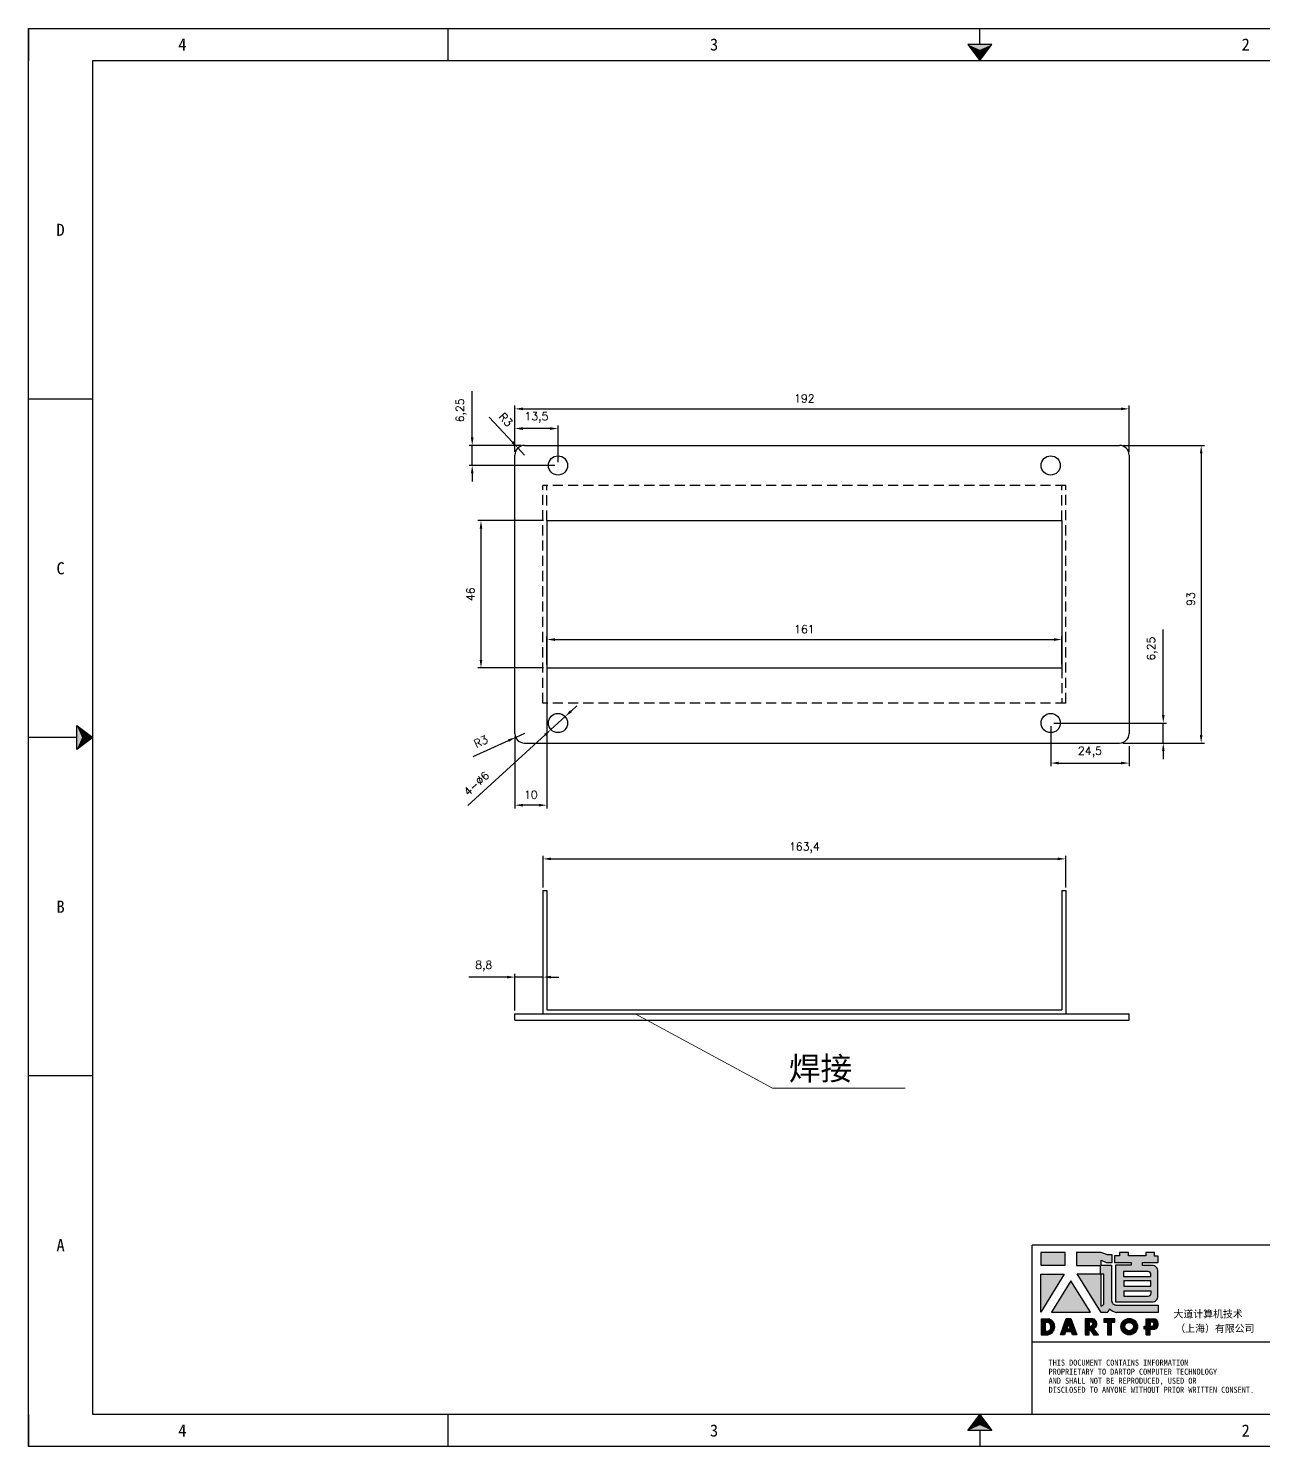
# Model space of a CAD drawing. Header units: millimetres. Extents: x 25928 to 50356, y -44172 to 20163.
# Drawn here: x 27928.2 to 28314.3, y -39898.3 to -39455.1 of the extents above; entities that cross this region are included whole.
import ezdxf
from ezdxf.enums import TextEntityAlignment as Align

# ---------------------------------------------------------------- set-up
doc = ezdxf.new("R2010")
doc.units = ezdxf.units.MM
doc.linetypes.add('DOT', pattern=[0.25, 0, -0.25])
doc.linetypes.add('HIDDEN2', pattern=[4.7625, 3.175, -1.5875])
for name, color, linetype in [('4', 7, 'Continuous'), ('hidden', 3, 'HIDDEN2'), ('print', 30, 'Continuous')]:
    doc.layers.add(name, color=color, linetype=linetype)
doc.layers.add('dim', color=2, linetype='Continuous', lineweight=9)
doc.styles.add('Dartop', font='')
doc.styles.add('hzHT', font='simhei.ttf')
doc.styles.get("Standard").update_dxf_attribs({"font": 'txt', "bigfont": 'gbcbig.shx'})
doc.styles.get('Dartop').set_extended_font_data('FangSong_GB2312')
doc.dimstyles.new('0.5small', dxfattribs={"dimtxt": 2.5, "dimasz": 2.5, "dimexe": 1, "dimexo": 1, "dimgap": 2, "dimtad": 1, "dimtxsty": 'Standard', "dimcen": 2.5, "dimadec": 0, "dimazin": 0, "dimtfac": 1, "dimtmove": 0, "dimatfit": 3, "dimfxl": 0, "dimarcsym": 0})

# ---------------------------------------------------------------- blocks, each defined once
blk = doc.blocks.new('*U660')
at = {"color": 254, "linetype": 'Continuous', "extrusion": (0, 0, -1)}
for points in [[(-17, 0.333), (-16.812, 0.25), (-17, 0.5)], [(-17, 0.333), (-17, 0.5), (-17.188, 0.25)], [(-17, 0.333), (-17.188, 0.25), (-16.812, 0.25)]]:
    blk.add_solid(points, dxfattribs=at)
blk = doc.blocks.new('*U661')
at = {"color": 254, "linetype": 'Continuous'}
for points in [[(17, 21.667), (17.188, 21.75), (16.812, 21.75)], [(17, 21.667), (16.812, 21.75), (17, 21.5)], [(17, 21.667), (17, 21.5), (17.188, 21.75)]]:
    blk.add_solid(points, dxfattribs=at)
blk = doc.blocks.new('*U658')
at = {"color": 254, "linetype": 'Continuous', "extrusion": (0, 0, -1)}
for points in [[(-0.833, 11), (-0.75, 10.812), (-0.75, 11.188)], [(-0.833, 11), (-0.75, 11.188), (-1, 11)], [(-0.833, 11), (-1, 11), (-0.75, 10.812)]]:
    blk.add_solid(points, dxfattribs=at)
blk = doc.blocks.new('dadao')
for p, q in [((48, 19.2), (44.9, 10.4)), ((44.9, 10.4), (51.2, 10.4)), ((51.2, 10.4), (48, 19.2))]:
    blk.add_line(p, q)
for points in [[(41.8, 121.6), (41.8, 143.7), (-0.4, 143.7), (-0.4, 121.6), (41.8, 121.6)], [(104.8, 122), (104.8, 130.3), (114.1, 126.3), (124.2, 126.3), (124.2, 139.6), (115.9, 139.6), (105.1, 143.9), (61.5, 143.9)], [(61.7, 144), (61.7, 121.3), (103.9, 121.3)], [(113.4, 38.7), (105.1, 38.7), (63, 106.5), (103.9, 106.5), (103.9, 120.9), (103.9, 121.3)], [(109.7, 53.6), (109.7, 106.2), (104.3, 106.2), (104.3, 50.4), (106.6, 50.4)], [(144.6, 94.4), (144.6, 84.8), (192, 84.8), (192, 94.1), (144.9, 94.1)], [(0, 28), (0, 0), (11.8, 0)], [(0.1, 28), (14, 28)], [(76.8, 28.2), (76.8, 0), (84.1, 0), (84.1, 11.1), (91.6, -0.1), (100.3, -0.1), (91.7, 11.1)], [(76.8, 28.2), (90.6, 28.2)], [(120.2, 45), (119.5, 45), (119.5, 44.6)], [(183.7, 0), (183.7, 9.6), (180.6, 9.6), (180.6, 14.9), (183.8, 14.9), (183.8, 28.1), (196.1, 28.1), (196.5, 28.1)], [(7.1, 21.8), (7.1, 6.1), (12, 6.1)], [(7.1, 21.8), (11.4, 21.8)], [(84, 22.7), (84, 15.3), (87.2, 15.3)], [(84, 22.7), (87.3, 22.7)], [(183.7, 0), (190.9, 0), (190.9, 9.6), (198.8, 9.6)], [(194.9, 22.3), (190.8, 22.3), (190.8, 15), (194.4, 15)]]:
    blk.add_lwpolyline(points)
blk.add_lwpolyline([(137.1, 144.2), (137.1, 137.9), (128.3, 137.9), (128.3, 126.5), (157.3, 126.5), (157.3, 121.5), (130.3, 121.5), (130.3, 57.5), (194.4, 57.5, 0.414214), (204.4, 67.5), (204.4, 111.3, 0.414214), (194.4, 121.3), (177.5, 121.3), (177.5, 126.3), (204.7, 126.3), (204.7, 137.7), (198.2, 137.7), (198.2, 143.9), (183.3, 143.9), (183.3, 138), (153, 138), (153, 144.2), (137.1, 144.2)], format="xyb", close=True)
for points in [[(-0.3, 106.2), (40.4, 106.2), (-0.3, 39.7), (-0.3, 106.2)], [(51.7, 94.1), (18.4, 39.3), (86.2, 39.3)], [(43.8, 28.2), (51.8, 28.2), (62.6, -0.1), (55, -0.1), (53.2, 5), (42.9, 5), (41.1, 0), (33.6, 0)], [(110, 28.1), (110, 21.9), (116, 21.9), (116, -0.1), (123.2, -0.1), (123.2, 22), (129.2, 22), (129.2, 28.1), (110, 28.1)]]:
    blk.add_lwpolyline(points, close=True)
for points in [[(104.8, 122), (123.4, 122), (123.4, 60, 0.414214), (131.4, 52), (204.8, 52), (204.8, 39.1), (131.7, 39.1)], [(144.3, 110.8), (144.3, 101.8), (192.3, 101.8), (192.3, 105.5, 0.414214), (187.3, 110.5), (144.3, 110.5)], [(144.6, 77), (144.6, 67.5), (187.6, 67.5, 0.414214), (192.6, 72.5), (192.6, 76.4), (144.6, 76.4)]]:
    blk.add_lwpolyline(points, format="xyb")
for radius in [14.5, 7.44]:
    blk.add_circle((154.2, 14.2), radius)
for centre, radius, start, end in [((99.2, 60.7), 12.6, 305.6399, 325.969), ((9.6, 14.2), 14.4, 278.6604, 72.3203), ((88.6, 19.4), 8.95, 290.6073, 77.2124), ((111.6, 46.7), 8.19, 282.9811, 347.6627), ((136, 61.7), 22.9, 226.7358, 259.3209), ((195.7, 18.6), 9.51, 288.8959, 85.2442), ((8.5, 13.9), 8.49, 294.2143, 69.7177), ((86.4, 19), 3.8, 282.527, 76.7196), ((193.7, 18.7), 3.8, 280.9891, 72.5513)]:
    blk.add_arc(centre, radius, start, end)
blk = doc.blocks.new('*D795')
at = {"layer": 'Defpoints', "color": 0}
for p in [(28272.27, -39573.97), (28080.27, -39588.4), (28272.27, -39588.4)]:
    blk.add_point(p, dxfattribs=at)
at = {"layer": 'dim', "color": 0, "lineweight": -2}
for p, q in [((28080.27, -39587.4), (28080.27, -39572.97)), ((28082.77, -39573.97), (28269.77, -39573.97)), ((28272.27, -39587.4), (28272.27, -39572.97))]:
    blk.add_line(p, q, dxfattribs=at)
at = {"layer": 'dim', "color": 0}
for points in [[(28082.77, -39573.56), (28082.77, -39574.39), (28080.27, -39573.97)], [(28269.77, -39573.56), (28269.77, -39574.39), (28272.27, -39573.97)]]:
    blk.add_solid(points, dxfattribs=at)
at = {"layer": 'dim', "color": 0, "insert": (28170.77, -39570.72), "char_height": 2.5, "attachment_point": 5}
blk.add_mtext('192', dxfattribs=at)
blk = doc.blocks.new('*D796')
at = {"layer": 'Defpoints', "color": 0}
for p in [(28269.27, -39585.4), (28269.27, -39678.4), (28294.8, -39678.4)]:
    blk.add_point(p, dxfattribs=at)
at = {"layer": 'dim', "color": 0, "lineweight": -2}
for p, q in [((28270.27, -39585.4), (28295.8, -39585.4)), ((28294.8, -39587.9), (28294.8, -39675.9)), ((28270.27, -39678.4), (28295.8, -39678.4))]:
    blk.add_line(p, q, dxfattribs=at)
at = {"layer": 'dim', "color": 0}
for points in [[(28294.38, -39587.9), (28295.21, -39587.9), (28294.8, -39585.4)], [(28294.38, -39675.9), (28295.21, -39675.9), (28294.8, -39678.4)]]:
    blk.add_solid(points, dxfattribs=at)
at = {"layer": 'dim', "color": 0, "insert": (28291.55, -39633.4), "char_height": 2.5, "attachment_point": 5, "rotation": 90}
blk.add_mtext('93', dxfattribs=at)
blk = doc.blocks.new('*D797')
at = {"layer": 'Defpoints', "color": 0}
for p in [(28080.27, -39580.13), (28080.27, -39585.4), (28093.77, -39591.65)]:
    blk.add_point(p, dxfattribs=at)
at = {"layer": 'dim', "color": 0, "lineweight": -2}
for p, q in [((28080.27, -39584.4), (28080.27, -39579.13)), ((28093.77, -39590.65), (28093.77, -39579.13)), ((28091.27, -39580.13), (28082.77, -39580.13))]:
    blk.add_line(p, q, dxfattribs=at)
at = {"layer": 'dim', "color": 0}
for points in [[(28082.77, -39579.71), (28082.77, -39580.55), (28080.27, -39580.13)], [(28091.27, -39579.71), (28091.27, -39580.55), (28093.77, -39580.13)]]:
    blk.add_solid(points, dxfattribs=at)
at = {"layer": 'dim', "color": 0, "insert": (28087.02, -39576.67), "char_height": 2.5, "attachment_point": 5}
blk.add_mtext('13,5', dxfattribs=at)
blk = doc.blocks.new('*D798')
at = {"layer": 'Defpoints', "color": 0}
for p in [(28247.77, -39672.15), (28272.27, -39678.4), (28282.95, -39678.4)]:
    blk.add_point(p, dxfattribs=at)
at = {"layer": 'dim', "color": 0, "lineweight": -2}
for p, q in [((28282.95, -39669.65), (28282.95, -39642.94)), ((28248.77, -39672.15), (28283.95, -39672.15)), ((28282.95, -39678.4), (28282.95, -39672.15)), ((28273.27, -39678.4), (28283.95, -39678.4)), ((28282.95, -39680.9), (28282.95, -39683.4))]:
    blk.add_line(p, q, dxfattribs=at)
at = {"layer": 'dim', "color": 0}
for points in [[(28282.54, -39669.65), (28283.37, -39669.65), (28282.95, -39672.15)], [(28282.54, -39680.9), (28283.37, -39680.9), (28282.95, -39678.4)]]:
    blk.add_solid(points, dxfattribs=at)
at = {"layer": 'dim', "color": 0, "insert": (28279.5, -39648.9), "char_height": 2.5, "attachment_point": 5, "rotation": 90}
blk.add_mtext('6,25', dxfattribs=at)
blk = doc.blocks.new('*D799')
at = {"layer": 'Defpoints', "color": 0}
for p in [(28247.77, -39672.15), (28272.27, -39678.4), (28272.27, -39684.66)]:
    blk.add_point(p, dxfattribs=at)
at = {"layer": 'dim', "color": 0, "lineweight": -2}
for p, q in [((28247.77, -39673.15), (28247.77, -39685.66)), ((28272.27, -39679.4), (28272.27, -39685.66)), ((28250.27, -39684.66), (28269.77, -39684.66))]:
    blk.add_line(p, q, dxfattribs=at)
at = {"layer": 'dim', "color": 0}
for points in [[(28250.27, -39684.24), (28250.27, -39685.07), (28247.77, -39684.66)], [(28269.77, -39684.24), (28269.77, -39685.07), (28272.27, -39684.66)]]:
    blk.add_solid(points, dxfattribs=at)
at = {"layer": 'dim', "color": 0, "insert": (28260.02, -39681.2), "char_height": 2.5, "attachment_point": 5}
blk.add_mtext('24,5', dxfattribs=at)
blk = doc.blocks.new('*D811')
at = {"layer": 'Defpoints', "color": 0}
for p in [(28252.47, -39714.6), (28089.07, -39724.5), (28252.47, -39724.5)]:
    blk.add_point(p, dxfattribs=at)
at = {"layer": 'dim', "color": 0, "lineweight": -2}
for p, q in [((28089.07, -39723.5), (28089.07, -39713.6)), ((28091.57, -39714.6), (28249.97, -39714.6)), ((28252.47, -39723.5), (28252.47, -39713.6))]:
    blk.add_line(p, q, dxfattribs=at)
at = {"layer": 'dim', "color": 0}
for points in [[(28091.57, -39714.18), (28091.57, -39715.01), (28089.07, -39714.6)], [(28249.97, -39714.18), (28249.97, -39715.01), (28252.47, -39714.6)]]:
    blk.add_solid(points, dxfattribs=at)
at = {"layer": 'dim', "color": 0, "insert": (28170.77, -39711.14), "char_height": 2.5, "attachment_point": 5}
blk.add_mtext('163,4', dxfattribs=at)
blk = doc.blocks.new('*D812')
at = {"layer": 'Defpoints', "color": 0}
for p in [(28095.98, -39670.13), (28091.55, -39674.18)]:
    blk.add_point(p, dxfattribs=at)
at = {"layer": 'dim', "color": 0, "lineweight": -2}
for p, q in [((28097.83, -39668.44), (28099.67, -39666.75)), ((28095.98, -39670.13), (28091.55, -39674.18)), ((28065.62, -39697.88), (28089.71, -39675.86))]:
    blk.add_line(p, q, dxfattribs=at)
at = {"layer": 'dim', "color": 0}
for points in [[(28097.55, -39668.13), (28098.11, -39668.75), (28095.98, -39670.13)], [(28089.43, -39675.55), (28089.99, -39676.17), (28091.55, -39674.18)]]:
    blk.add_solid(points, dxfattribs=at)
at = {"layer": 'dim', "color": 0, "insert": (28068.29, -39691.03), "char_height": 2.5, "attachment_point": 5, "rotation": 42.427}
blk.add_mtext('4-∅6', dxfattribs=at)
blk = doc.blocks.new('*D813')
at = {"layer": 'Defpoints', "color": 0}
for p in [(28066.94, -39585.4), (28083.27, -39585.4), (28093.77, -39591.65)]:
    blk.add_point(p, dxfattribs=at)
at = {"layer": 'dim', "color": 0, "lineweight": -2}
for p, q in [((28066.94, -39582.9), (28066.94, -39568.49)), ((28082.27, -39585.4), (28065.94, -39585.4)), ((28066.94, -39591.65), (28066.94, -39585.4)), ((28092.77, -39591.65), (28065.94, -39591.65)), ((28066.94, -39594.15), (28066.94, -39596.65))]:
    blk.add_line(p, q, dxfattribs=at)
at = {"layer": 'dim', "color": 0}
for points in [[(28066.52, -39582.9), (28067.36, -39582.9), (28066.94, -39585.4)], [(28066.52, -39594.15), (28067.36, -39594.15), (28066.94, -39591.65)]]:
    blk.add_solid(points, dxfattribs=at)
at = {"layer": 'dim', "color": 0, "insert": (28063.48, -39574.44), "char_height": 2.5, "attachment_point": 5, "rotation": 90}
blk.add_mtext('6,25', dxfattribs=at)
blk = doc.blocks.new('*D814')
at = {"layer": 'Defpoints', "color": 0}
for p in [(28090.27, -39608.9), (28069.69, -39654.9), (28090.27, -39654.9)]:
    blk.add_point(p, dxfattribs=at)
at = {"layer": 'dim', "color": 0, "lineweight": -2}
for p, q in [((28089.27, -39608.9), (28068.69, -39608.9)), ((28069.69, -39611.4), (28069.69, -39652.4)), ((28089.27, -39654.9), (28068.69, -39654.9))]:
    blk.add_line(p, q, dxfattribs=at)
at = {"layer": 'dim', "color": 0}
for points in [[(28069.27, -39611.4), (28070.1, -39611.4), (28069.69, -39608.9)], [(28069.27, -39652.4), (28070.1, -39652.4), (28069.69, -39654.9)]]:
    blk.add_solid(points, dxfattribs=at)
at = {"layer": 'dim', "color": 0, "insert": (28066.44, -39631.9), "char_height": 2.5, "attachment_point": 5, "rotation": 90}
blk.add_mtext('46', dxfattribs=at)
blk = doc.blocks.new('*D815')
at = {"layer": 'Defpoints', "color": 0}
for p in [(28251.27, -39646.06), (28090.27, -39654.9), (28251.27, -39654.9)]:
    blk.add_point(p, dxfattribs=at)
at = {"layer": 'dim', "color": 0, "lineweight": -2}
for p, q in [((28090.27, -39653.9), (28090.27, -39645.06)), ((28251.27, -39653.9), (28251.27, -39645.06)), ((28092.77, -39646.06), (28248.77, -39646.06))]:
    blk.add_line(p, q, dxfattribs=at)
at = {"layer": 'dim', "color": 0}
for points in [[(28092.77, -39645.65), (28092.77, -39646.48), (28090.27, -39646.06)], [(28248.77, -39645.65), (28248.77, -39646.48), (28251.27, -39646.06)]]:
    blk.add_solid(points, dxfattribs=at)
at = {"layer": 'dim', "color": 0, "insert": (28170.77, -39642.81), "char_height": 2.5, "attachment_point": 5}
blk.add_mtext('161', dxfattribs=at)
blk = doc.blocks.new('*D816')
at = {"layer": 'Defpoints', "color": 0}
for p in [(28090.27, -39654.9), (28080.27, -39675.4), (28080.27, -39697.82)]:
    blk.add_point(p, dxfattribs=at)
at = {"layer": 'dim', "color": 0, "lineweight": -2}
for p, q in [((28090.27, -39655.9), (28090.27, -39698.82)), ((28080.27, -39676.4), (28080.27, -39698.82)), ((28087.77, -39697.82), (28082.77, -39697.82))]:
    blk.add_line(p, q, dxfattribs=at)
at = {"layer": 'dim', "color": 0}
for points in [[(28082.77, -39697.4), (28082.77, -39698.23), (28080.27, -39697.82)], [(28087.77, -39697.4), (28087.77, -39698.23), (28090.27, -39697.82)]]:
    blk.add_solid(points, dxfattribs=at)
at = {"layer": 'dim', "color": 0, "insert": (28085.27, -39694.57), "char_height": 2.5, "attachment_point": 5}
blk.add_mtext('10', dxfattribs=at)
blk = doc.blocks.new('*D817')
at = {"layer": 'Defpoints', "color": 0}
for p in [(28080.27, -39751.54), (28080.27, -39763), (28089.07, -39763)]:
    blk.add_point(p, dxfattribs=at)
at = {"layer": 'dim', "color": 0, "lineweight": -2}
for p, q in [((28077.77, -39751.54), (28065.85, -39751.54)), ((28080.27, -39762), (28080.27, -39750.54)), ((28089.07, -39751.54), (28080.27, -39751.54)), ((28089.07, -39762), (28089.07, -39750.54)), ((28091.57, -39751.54), (28094.07, -39751.54))]:
    blk.add_line(p, q, dxfattribs=at)
at = {"layer": 'dim', "color": 0}
for points in [[(28077.77, -39751.12), (28077.77, -39751.96), (28080.27, -39751.54)], [(28091.57, -39751.12), (28091.57, -39751.96), (28089.07, -39751.54)]]:
    blk.add_solid(points, dxfattribs=at)
at = {"layer": 'dim', "color": 0, "insert": (28070.56, -39748.08), "char_height": 2.5, "attachment_point": 5}
blk.add_mtext('8,8', dxfattribs=at)
blk = doc.blocks.new('*D686')
at = {"layer": 'Defpoints', "color": 0}
for p in [(28081.23, -39586.2), (28083.27, -39588.4)]:
    blk.add_point(p, dxfattribs=at)
at = {"layer": 'dim', "color": 0, "lineweight": -2}
for p, q in [((28072.28, -39576.54), (28079.53, -39584.37)), ((28083.27, -39588.4), (28081.23, -39586.2))]:
    blk.add_line(p, q, dxfattribs=at)
at = {"layer": 'dim', "color": 0}
blk.add_solid([(28079.84, -39584.08), (28079.23, -39584.65), (28081.23, -39586.2)], dxfattribs=at)
at = {"layer": 'dim', "color": 0, "insert": (28077.44, -39577.33), "char_height": 2.5, "attachment_point": 5, "rotation": 312.7967}
blk.add_mtext('R3', dxfattribs=at)
blk = doc.blocks.new('*D687')
at = {"layer": 'Defpoints', "color": 0}
for p in [(28080.53, -39676.63), (28083.27, -39675.4)]:
    blk.add_point(p, dxfattribs=at)
at = {"layer": 'dim', "color": 0, "lineweight": -2}
for p, q in [((28083.27, -39675.4), (28080.53, -39676.63)), ((28067.25, -39682.58), (28078.25, -39677.65))]:
    blk.add_line(p, q, dxfattribs=at)
at = {"layer": 'dim', "color": 0}
blk.add_solid([(28078.08, -39677.27), (28078.42, -39678.03), (28080.53, -39676.63)], dxfattribs=at)
at = {"layer": 'dim', "color": 0, "insert": (28069.65, -39677.94), "char_height": 2.5, "attachment_point": 5, "rotation": 24.1378}
blk.add_mtext('R3', dxfattribs=at)

msp = doc.modelspace()

# ---------------------------------------------------------------- hatches: boundary and pattern name
for points in [[(28252.234, -39837.641), (28244.7, -39837.641), (28244.7, -39841.577), (28252.234, -39841.577)], [(28251.991, -39844.331), (28244.72, -39844.331), (28244.72, -39856.202)], [(28254.007, -39846.485), (28248.063, -39856.281), (28260.166, -39856.281)], [(28267.851, -39858.286), (28264.411, -39858.286), (28264.411, -39859.377), (28265.484, -39859.377), (28265.484, -39863.309), (28266.769, -39863.309), (28266.769, -39859.374), (28267.851, -39859.374)]]:
    msp.add_hatch(color=0).paths.add_polyline_path(points)
h = msp.add_hatch(color=0)
h.paths.add_polyline_path([(28263.492, -39840.033), (28265.155, -39840.751), (28266.953, -39840.751), (28266.953, -39838.372), (28265.47, -39838.372), (28263.537, -39837.609), (28255.794, -39837.609), (28255.794, -39841.633), (28263.328, -39841.633), (28263.328, -39841.714), (28263.328, -39844.286), (28256.022, -39844.286), (28263.537, -39856.38), (28265.025, -39856.38, 0.2793748), (28266.111, -39855.323), (28266.111, -39855.268), (28266.242, -39855.268, 0.1431454), (28268.291, -39856.31), (28281.35, -39856.31), (28281.35, -39854.017), (28268.235, -39854.017, -0.4142136), (28266.807, -39852.588), (28266.807, -39841.505), (28263.492, -39841.505)])
h.paths.add_polyline_path([(28263.404, -39844.337), (28264.361, -39844.337), (28264.361, -39853.724, -0.0889357), (28263.807, -39854.295), (28263.401, -39854.295)], flags=16)
h = msp.add_hatch(color=0)
h.paths.add_polyline_path([(28281.327, -39838.705), (28280.165, -39838.705), (28280.165, -39837.6), (28277.51, -39837.6), (28277.51, -39838.65), (28272.088, -39838.65), (28272.088, -39837.545), (28269.248, -39837.545), (28269.248, -39838.67), (28267.679, -39838.67), (28267.679, -39840.708), (28272.857, -39840.708), (28272.857, -39841.609), (28268.032, -39841.609), (28268.032, -39853.019), (28279.486, -39853.019, 0.4142136), (28281.272, -39851.233), (28281.272, -39843.42, 0.4142136), (28279.486, -39841.634), (28276.458, -39841.634), (28276.458, -39840.75), (28281.327, -39840.75)])
h.paths.add_polyline_path([(28278.221, -39843.568, -0.4142136), (28279.114, -39844.461), (28279.114, -39845.116), (28270.538, -39845.116), (28270.538, -39843.568)], flags=16)
h.paths.add_polyline_path([(28279.059, -39846.498), (28279.059, -39848.156), (28270.594, -39848.156), (28270.594, -39846.498)], flags=16)
h.paths.add_polyline_path([(28279.169, -39849.648), (28279.169, -39850.358, -0.4142136), (28278.276, -39851.25), (28270.594, -39851.25), (28270.594, -39849.648)], flags=16)
h = msp.add_hatch(color=0)
h.paths.add_polyline_path([(28247.268, -39858.304), (28244.774, -39858.304), (28244.774, -39863.294), (28246.875, -39863.294, 0.7930159)])
h.paths.add_polyline_path([(28246.912, -39862.202), (28246.039, -39862.202), (28246.039, -39859.397), (28246.815, -39859.397, -0.6713609)], flags=16)
h = msp.add_hatch(color=0)
h.paths.add_polyline_path([(28254.026, -39858.263), (28252.602, -39858.263), (28250.771, -39863.3), (28252.12, -39863.3), (28252.437, -39862.407), (28254.264, -39862.407), (28254.588, -39863.311), (28255.947, -39863.311)])
h.paths.add_polyline_path([(28253.915, -39861.445), (28252.783, -39861.445), (28253.339, -39859.862)], flags=16)
h = msp.add_hatch(color=0)
h.paths.add_polyline_path([(28260.945, -39858.266), (28258.492, -39858.266), (28258.492, -39863.303), (28259.788, -39863.303), (28259.788, -39861.306), (28261.121, -39863.321), (28262.687, -39863.321), (28261.154, -39861.319, 0.7440549)])
h.paths.add_polyline_path([(28259.776, -39860.561), (28259.776, -39859.238), (28260.356, -39859.238, -0.796809), (28260.347, -39860.561)], flags=16)
h = msp.add_hatch(color=0)
h.paths.add_polyline_path([(28269.721, -39860.766, 1), (28274.892, -39860.766, 1)])
h.paths.add_polyline_path([(28273.635, -39860.766, -1), (28270.978, -39860.766, -1)], flags=16)
h = msp.add_hatch(color=0)
h.paths.add_polyline_path([(28279.853, -39858.278), (28279.778, -39858.278), (28277.591, -39858.278), (28277.591, -39860.629), (28277.011, -39860.629), (28277.011, -39861.583), (28277.582, -39861.583), (28277.582, -39863.294), (28278.859, -39863.294), (28278.859, -39861.576), (28280.262, -39861.576, 0.8123038)])
h.paths.add_polyline_path([(28278.84, -39860.622), (28278.84, -39859.307), (28279.566, -39859.307, -0.7782134), (28279.492, -39860.622)], flags=16)

# ---------------------------------------------------------------- linework, layer by layer
at = {"color": 0, "linetype": 'DOT'}
for p, q in [((27928.21, -39455.083), (28558.003, -39455.083)), ((27928.21, -39888.18), (27928.21, -39465.155)), ((28558.003, -39898.252), (27928.21, -39898.252))]:
    msp.add_line(p, q, dxfattribs=at)
at = {"color": 0}
for p, q in [((27928.21, -39455.083), (27928.21, -39465.155)), ((28059.438, -39465.155), (28059.438, -39455.083)), ((28225.626, -39460.119), (28225.626, -39455.083)), ((27948.354, -39888.18), (27948.354, -39465.155)), ((27948.354, -39465.155), (28547.931, -39465.155)), ((27948.354, -39570.911), (27928.21, -39570.911)), ((27943.318, -39676.667), (27928.21, -39676.667)), ((27948.354, -39782.424), (27928.21, -39782.424)), ((28547.931, -39835.302), (28241.993, -39835.302)), ((28241.993, -39888.18), (28241.993, -39835.302)), ((28241.993, -39865.518), (28317.533, -39865.518)), ((27928.21, -39888.18), (27928.21, -39898.252)), ((28547.931, -39888.18), (27948.354, -39888.18)), ((28059.438, -39898.252), (28059.438, -39888.18)), ((28225.626, -39893.216), (28225.626, -39898.252))]:
    msp.add_line(p, q, dxfattribs=at)
for p, q in [((28083.268, -39585.402), (28269.268, -39585.402)), ((28080.268, -39675.402), (28080.268, -39588.402)), ((28272.268, -39588.402), (28272.268, -39675.402)), ((28090.268, -39608.902), (28251.268, -39608.902)), ((28090.268, -39608.902), (28090.268, -39654.902)), ((28251.268, -39608.902), (28251.268, -39654.902)), ((28090.268, -39654.902), (28251.268, -39654.902)), ((28083.268, -39678.402), (28269.268, -39678.402)), ((28089.068, -39724.504), (28090.268, -39724.504)), ((28089.068, -39724.504), (28089.068, -39763.004)), ((28090.268, -39724.504), (28090.268, -39761.804)), ((28251.268, -39724.504), (28252.468, -39724.504)), ((28251.268, -39724.504), (28251.268, -39761.804)), ((28252.468, -39724.504), (28252.468, -39763.004)), ((28080.268, -39763.004), (28272.268, -39763.004)), ((28080.268, -39765.004), (28080.268, -39763.004)), ((28080.268, -39765.004), (28272.268, -39765.004)), ((28090.268, -39761.804), (28251.268, -39761.804)), ((28272.268, -39765.004), (28272.268, -39763.004))]:
    msp.add_line(p, q)
for points in [[(28225.626, -39465.155), (28229.403, -39460.119), (28221.849, -39460.119), (28225.626, -39465.155)], [(27948.354, -39676.667), (27943.318, -39680.444), (27943.318, -39672.89), (27948.354, -39676.667)], [(28225.626, -39888.18), (28229.403, -39893.216), (28221.849, -39893.216), (28225.626, -39888.18)]]:
    msp.add_lwpolyline(points, close=True, dxfattribs=at)
for centre in [(28093.768, -39591.652), (28247.768, -39591.652), (28093.768, -39672.152), (28247.768, -39672.152)]:
    msp.add_circle(centre, 3)
for centre, start, end in [((28083.268, -39588.402), 90, 180), ((28269.268, -39588.402), 0, 90), ((28083.268, -39675.402), 180, 270), ((28269.268, -39675.402), 270, 0)]:
    msp.add_arc(centre, 3, start, end)
at = {"layer": 'dim'}
for p, q in [((28117.917, -39763.004), (28160.801, -39786.219)), ((28160.801, -39786.219), (28202.237, -39786.223))]:
    msp.add_line(p, q, dxfattribs=at)
at = {"layer": 'hidden'}
for p, q in [((28252.468, -39597.894), (28089.068, -39597.894)), ((28089.068, -39665.91), (28089.068, -39597.894)), ((28090.268, -39608.902), (28090.268, -39597.894)), ((28251.268, -39608.902), (28251.268, -39597.894)), ((28252.468, -39665.91), (28252.468, -39597.894)), ((28090.268, -39654.902), (28090.268, -39665.91)), ((28251.268, -39654.902), (28251.268, -39665.91)), ((28252.468, -39665.91), (28089.068, -39665.91))]:
    msp.add_line(p, q, dxfattribs=at)
at = {"layer": 'print'}
msp.add_lwpolyline([(27928.21, -39455.083), (28568.075, -39455.083), (28568.075, -39898.252), (27928.21, -39898.252)], close=True, dxfattribs=at)

# ---------------------------------------------------------------- block references
at = {"color": 0, "linetype": 'Continuous', "xscale": 20.14402654906917, "yscale": 20.14402654906917, "zscale": 20.14402654906917}
for name, p in [('*U661', (27883.178, -39898.252)), ('*U658', (27928.21, -39898.252)), ('*U660', (27883.178, -39898.252))]:
    msp.add_blockref(name, p, dxfattribs=at)
at = {"color": 0, "xscale": 0.1785493262159434, "yscale": 0.1785493262159434, "zscale": 0.1785493262159434}
msp.add_blockref('dadao', (28244.774, -39863.294), dxfattribs=at)

# ---------------------------------------------------------------- texts
at = {"color": 0}
for s, height, style, p in [('4', 3.777, 'Dartop', (27976.344, -39460.119)), ('3', 3.777, 'Dartop', (28142.532, -39460.119)), ('2', 3.777, 'Dartop', (28308.72, -39460.119)), ('D', 3.777, 'Dartop', (27938.282, -39518.033)), ('C', 3.777, 'Dartop', (27938.282, -39623.789)), ('B', 3.777, 'Dartop', (27938.282, -39729.546)), ('焊接', 7.2518, 'hzHT', (28175.816, -39780.066)), ('A', 3.777, 'Dartop', (27938.282, -39835.302)), ('4', 3.777, 'Dartop', (27976.344, -39893.216)), ('3', 3.777, 'Dartop', (28142.532, -39893.216)), ('2', 3.777, 'Dartop', (28308.72, -39893.216))]:
    msp.add_text(s, height=height, dxfattribs=dict(at, style=style)).set_placement(p, align=Align.MIDDLE_CENTER)
at = {"color": 0, "style": 'hzHT'}
for s, p in [('THIS DOCUMENT CONTAINS INFORMATION', (28247.092, -39872.939)), ('PROPRIETARY TO DARTOP COMPUTER TECHNOLOGY', (28247.092, -39875.772)), ('AND SHALL NOT BE REPRODUCED, USED OR', (28247.092, -39878.605)), ('DISCLOSED TO ANYONE WITHOUT PRIOR WRITTEN CONSENT.', (28247.092, -39881.438))]:
    msp.add_text(s, height=1.8885, dxfattribs=at).set_placement(p)
at = {"layer": '4', "color": 0, "style": 'hzHT'}
for s, p in [('大道计算机技术', (28286.151, -39857.939)), ('（上海）有限公司', (28286.722, -39862.456))]:
    msp.add_text(s, height=2.2662, dxfattribs=at).set_placement(p)

# ---------------------------------------------------------------- dimensions: what is measured, and where the dimension line sits
at = {"layer": 'dim'}
for base, p1, p2, picture, middle in [((28066.94, -39585.402), (28093.768, -39591.652), (28083.268, -39585.402), '*D813', (28063.482, -39574.444)), ((28069.688, -39654.902), (28090.268, -39608.902), (28090.268, -39654.902), '*D814', (28066.438, -39631.902))]:
    dim = msp.add_linear_dim(base=base, p1=p1, p2=p2, angle=90, dimstyle='0.5small', override={"dimpost": '\\X'}, dxfattribs=at)
    dim.commit()
    dim.dimension.update_dxf_attribs({"geometry": picture, "text_midpoint": middle})
for base, p1, p2, picture, middle in [((28272.268, -39573.975), (28080.268, -39588.402), (28272.268, -39588.402), '*D795', (28170.768, -39573.975)), ((28080.268, -39580.13), (28093.768, -39591.652), (28080.268, -39585.402), '*D797', (28087.018, -39580.13))]:
    dim = msp.add_linear_dim(base=base, p1=p1, p2=p2, dimstyle='0.5small', override={"dimpost": '\\X'}, dxfattribs=at)
    dim.commit()
    dim.dimension.update_dxf_attribs({"geometry": picture, "text_midpoint": middle, "dimtype": 160})
dim = msp.add_radius_dim(center=(28083.268, -39588.402), mpoint=(28081.229, -39586.201), dimstyle='0.5small', override={"dimpost": '\\X'}, dxfattribs=at)
dim.commit()
dim.dimension.update_dxf_attribs({"geometry": '*D686', "text_midpoint": (28077.443, -39577.327)})
for base, p1, p2, picture, middle in [((28294.796, -39678.402), (28269.268, -39585.402), (28269.268, -39678.402), '*D796', (28294.796, -39633.402)), ((28282.955, -39678.402), (28247.768, -39672.152), (28272.268, -39678.402), '*D798', (28282.955, -39648.902))]:
    dim = msp.add_linear_dim(base=base, p1=p1, p2=p2, angle=90, dimstyle='0.5small', override={"dimpost": '\\X'}, dxfattribs=at)
    dim.commit()
    dim.dimension.update_dxf_attribs({"geometry": picture, "text_midpoint": middle, "dimtype": 160})
for base, p1, p2, picture, middle in [((28251.268, -39646.063), (28090.268, -39654.902), (28251.268, -39654.902), '*D815', (28170.768, -39642.813)), ((28080.268, -39697.817), (28090.268, -39654.902), (28080.268, -39675.402), '*D816', (28085.268, -39694.567)), ((28272.268, -39684.656), (28247.768, -39672.152), (28272.268, -39678.402), '*D799', (28260.018, -39681.197)), ((28252.468, -39714.595), (28089.068, -39724.504), (28252.468, -39724.504), '*D811', (28170.768, -39711.137)), ((28080.268, -39751.54), (28089.068, -39763.004), (28080.268, -39763.004), '*D817', (28070.559, -39748.081))]:
    dim = msp.add_linear_dim(base=base, p1=p1, p2=p2, dimstyle='0.5small', override={"dimpost": '\\X'}, dxfattribs=at)
    dim.commit()
    dim.dimension.update_dxf_attribs({"geometry": picture, "text_midpoint": middle})
dim = msp.add_diameter_dim_2p(p1=(28095.982, -39670.128), p2=(28091.553, -39674.176), text='4-<>', dimstyle='0.5small', override={"dimpost": '\\X'}, dxfattribs=at)
dim.commit()
dim.dimension.update_dxf_attribs({"geometry": '*D812', "text_midpoint": (28070.483, -39693.434), "dimtype": 163})
dim = msp.add_radius_dim(center=(28083.268, -39675.402), mpoint=(28080.53, -39676.629), dimstyle='0.5small', override={"dimpost": '\\X'}, dxfattribs=at)
dim.commit()
dim.dimension.update_dxf_attribs({"geometry": '*D687', "text_midpoint": (28070.978, -39680.909), "dimtype": 164})

doc.saveas('drawing.dxf')
